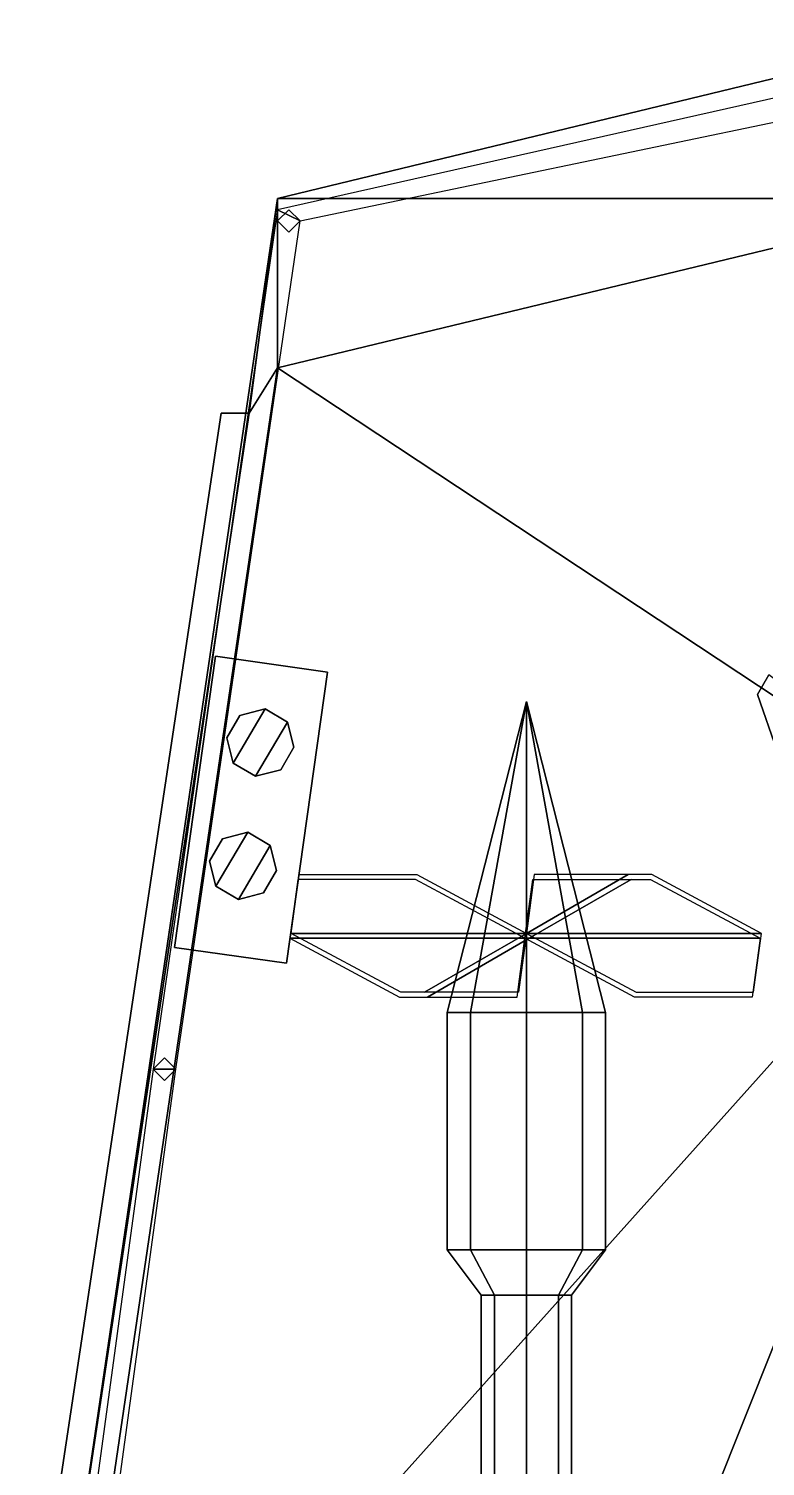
# Model space of a CAD drawing. Header units: millimetres. Extents: x -2.1 to 3, y -13.1 to 18.3.
# Drawn here: x -1.68 to -0.378, y 10.488 to 13.03 of the extents above; entities that cross this region are included whole.
import ezdxf

# ---------------------------------------------------------------- set-up
doc = ezdxf.new("R2010")
doc.units = ezdxf.units.MM
for name, color, linetype in [('h2', 6, 'Continuous'), ('prop', 1, 'Continuous'), ('railings', 6, 'Continuous')]:
    doc.layers.add(name, color=color, linetype=linetype)

msp = doc.modelspace()

# ---------------------------------------------------------------- linework, layer by layer
for points in [[(0, 12.73, -0.02), (-1.24, 12.43, -0.02), (-1.24, 12.73, 1.02), (0, 13.03, 1.02)], [(0, 13.03, 1.02), (-1.24, 12.73, 1.02), (1.24, 12.73, 1.02), (0, 13.03, 1.02)], [(-1.24, 12.73, 1.02), (-1.63, 10.09, 1.02), (1.63, 10.09, 1.02), (1.24, 12.73, 1.02)], [(-1.24, 12.73, 1.02), (-1.29, 12.35, 1), (-1.63, 10.09, 1.02), (-1.24, 12.73, 1.02)], [(-1.24, 12.43, -0.02), (-1.29, 12.35, 0.82), (-1.29, 12.35, 1), (-1.24, 12.73, 1.02)], [(-1.24, 12.43, -0.02), (0, 12.73, -0.02), (0, 11.61, -0.25)], [(-1.24, 12.43, -0.02), (-1.63, 9.79, -0.02), (-1.63, 10.09, 0.82), (-1.29, 12.35, 0.82)], [(-1.24, 12.43, -0.02), (0, 11.61, -0.25), (-1.63, 9.79, -0.02)], [(-1.29, 12.35, 1), (-1.63, 10.09, 1), (-1.63, 10.09, 1.02), (-1.29, 12.35, 1)], [(-1.35, 11.92, 1.02), (-1.4224, 11.4051, 1.02), (-1.4224, 11.4051, 1.06), (-1.35, 11.92, 1.06)], [(-1.35, 11.92, 1.06), (-1.4224, 11.4051, 1.06), (-1.2243, 11.3772, 1.06), (-1.1519, 11.8922, 1.06)], [(-1.1519, 11.8922, 1.06), (-1.1519, 11.8922, 1.02), (-1.35, 11.92, 1.02), (-1.35, 11.92, 1.06)], [(-1.2243, 11.3772, 1.06), (-1.2243, 11.3772, 1.02), (-1.1519, 11.8922, 1.02), (-1.1519, 11.8922, 1.06)], [(-0.3568, 11.7521, 1.04), (-0.2338, 11.785, 1.04), (-0.3711, 11.8873, 1.04), (-0.3911, 11.8527, 1.04)], [(-0.3911, 11.8527, 1.04), (-0.3711, 11.8873, 1.04), (-0.3711, 11.8873, 1.02), (-0.3911, 11.8527, 1.02)], [(-0.3911, 11.8527, 1.02), (-0.3568, 11.7521, 1.02), (-0.3568, 11.7521, 1.04), (-0.3911, 11.8527, 1.04)], [(-1.3066, 11.8154, 1.18), (-1.3299, 11.7758, 1.18), (-1.3184, 11.7313, 1.18), (-1.2621, 11.8269, 1.18)], [(-1.2621, 11.8269, 1.18), (-1.3184, 11.7313, 1.18), (-1.2788, 11.708, 1.18), (-1.2225, 11.8036, 1.18)], [(-1.2621, 11.8269, 1.06), (-1.3066, 11.8154, 1.06), (-1.3066, 11.8154, 1.18), (-1.2621, 11.8269, 1.18)], [(-1.2225, 11.8036, 1.06), (-1.2621, 11.8269, 1.06), (-1.2621, 11.8269, 1.18), (-1.2225, 11.8036, 1.18)], [(-1.3066, 11.8154, 1.06), (-1.3299, 11.7758, 1.06), (-1.3299, 11.7758, 1.18), (-1.3066, 11.8154, 1.18)], [(-1.2225, 11.8036, 1.18), (-1.2788, 11.708, 1.18), (-1.2343, 11.7195, 1.18), (-1.211, 11.7591, 1.18)], [(-1.211, 11.7591, 1.06), (-1.2225, 11.8036, 1.06), (-1.2225, 11.8036, 1.18), (-1.211, 11.7591, 1.18)], [(-1.3299, 11.7758, 1.06), (-1.3184, 11.7313, 1.06), (-1.3184, 11.7313, 1.18), (-1.3299, 11.7758, 1.18)], [(-1.2343, 11.7195, 1.06), (-1.211, 11.7591, 1.06), (-1.211, 11.7591, 1.18), (-1.2343, 11.7195, 1.18)], [(-1.3184, 11.7313, 1.06), (-1.2788, 11.708, 1.06), (-1.2788, 11.708, 1.18), (-1.3184, 11.7313, 1.18)], [(-1.2788, 11.708, 1.06), (-1.2343, 11.7195, 1.06), (-1.2343, 11.7195, 1.18), (-1.2788, 11.708, 1.18)], [(0, 11.61, -0.25), (-0.83, 9.53, -0.86), (-1.63, 9.79, -0.02)], [(-1.3372, 11.5975, 1.18), (-1.3605, 11.5579, 1.18), (-1.349, 11.5135, 1.18), (-1.2927, 11.609, 1.18)], [(-1.3372, 11.5975, 1.06), (-1.3605, 11.5579, 1.06), (-1.3605, 11.5579, 1.18), (-1.3372, 11.5975, 1.18)], [(-1.2927, 11.609, 1.18), (-1.349, 11.5135, 1.18), (-1.3094, 11.4902, 1.18), (-1.2532, 11.5857, 1.18)], [(-1.2927, 11.609, 1.06), (-1.3372, 11.5975, 1.06), (-1.3372, 11.5975, 1.18), (-1.2927, 11.609, 1.18)], [(-1.2532, 11.5857, 1.06), (-1.2927, 11.609, 1.06), (-1.2927, 11.609, 1.18), (-1.2532, 11.5857, 1.18)], [(0, 11.61, -0.25), (0, 9.83, -0.86), (-0.83, 9.53, -0.86)], [(-1.2532, 11.5857, 1.18), (-1.3094, 11.4902, 1.18), (-1.265, 11.5017, 1.18), (-1.2417, 11.5412, 1.18)], [(-1.2417, 11.5412, 1.06), (-1.2532, 11.5857, 1.06), (-1.2532, 11.5857, 1.18), (-1.2417, 11.5412, 1.18)], [(-1.3605, 11.5579, 1.06), (-1.349, 11.5135, 1.06), (-1.349, 11.5135, 1.18), (-1.3605, 11.5579, 1.18)], [(-1.265, 11.5017, 1.06), (-1.2417, 11.5412, 1.06), (-1.2417, 11.5412, 1.18), (-1.265, 11.5017, 1.18)], [(-1.349, 11.5135, 1.06), (-1.3094, 11.4902, 1.06), (-1.3094, 11.4902, 1.18), (-1.349, 11.5135, 1.18)], [(-1.3094, 11.4902, 1.06), (-1.265, 11.5017, 1.06), (-1.265, 11.5017, 1.18), (-1.3094, 11.4902, 1.18)], [(-1.4224, 11.4051, 1.06), (-1.4224, 11.4051, 1.02), (-1.2243, 11.3772, 1.02), (-1.2243, 11.3772, 1.06)], [(-0.899, 11.29, -0.771), (-0.94, 11.29, -0.87), (-0.94, 10.87, -0.87), (-0.899, 10.87, -0.771)], [(-0.94, 11.29, -0.87), (-0.899, 11.29, -0.969), (-0.899, 10.87, -0.969), (-0.94, 10.87, -0.87)], [(-0.8, 11.29, -0.73), (-0.899, 11.29, -0.771), (-0.899, 10.87, -0.771), (-0.8, 10.87, -0.73)], [(-0.899, 11.29, -0.969), (-0.8, 11.29, -1.01), (-0.8, 10.87, -1.01), (-0.899, 10.87, -0.969)], [(-0.701, 11.29, -0.771), (-0.8, 11.29, -0.73), (-0.8, 10.87, -0.73), (-0.701, 10.87, -0.771)], [(-0.8, 11.29, -1.01), (-0.701, 11.29, -0.969), (-0.701, 10.87, -0.969), (-0.8, 10.87, -1.01)], [(-0.66, 11.29, -0.87), (-0.701, 11.29, -0.771), (-0.701, 10.87, -0.771), (-0.66, 10.87, -0.87)], [(-0.701, 11.29, -0.969), (-0.66, 11.29, -0.87), (-0.66, 10.87, -0.87), (-0.701, 10.87, -0.969)], [(-0.8, 11.25, -0.02), (-0.8, 10.57, -0.02), (-0.8, 10.87, -0.73), (-0.8, 11.25, -0.73)], [(-0.8, 11.25, -0.73), (-0.8, 10.87, -0.73), (-0.8, 10.57, -0.02), (-0.8, 11.25, -0.02)], [(-0.8, 11.25, -0.73), (-0.8, 10.87, -0.73), (-0.8, 10.57, -0.02), (-0.8, 11.25, -0.02)], [(-0.8, 11.25, -0.02), (-0.8, 10.57, -0.02), (-0.8, 10.87, -0.73), (-0.8, 11.25, -0.73)], [(-0.8566, 10.79, -0.9266), (-0.88, 10.79, -0.87), (-0.94, 10.87, -0.87), (-0.899, 10.87, -0.969)], [(-0.88, 10.79, -0.87), (-0.8566, 10.79, -0.8134), (-0.899, 10.87, -0.771), (-0.94, 10.87, -0.87)], [(-0.8, 10.79, -0.95), (-0.8566, 10.79, -0.9266), (-0.899, 10.87, -0.969), (-0.8, 10.87, -1.01)], [(-0.8566, 10.79, -0.8134), (-0.8, 10.79, -0.79), (-0.8, 10.87, -0.73), (-0.899, 10.87, -0.771)], [(-0.7434, 10.79, -0.9266), (-0.8, 10.79, -0.95), (-0.8, 10.87, -1.01), (-0.701, 10.87, -0.969)], [(-0.8, 10.79, -0.79), (-0.7434, 10.79, -0.8134), (-0.701, 10.87, -0.771), (-0.8, 10.87, -0.73)], [(-0.72, 10.79, -0.87), (-0.7434, 10.79, -0.9266), (-0.701, 10.87, -0.969), (-0.66, 10.87, -0.87)], [(-0.7434, 10.79, -0.8134), (-0.72, 10.79, -0.87), (-0.66, 10.87, -0.87), (-0.701, 10.87, -0.771)], [(-0.8566, 10.79, -0.8134), (-0.88, 10.79, -0.87), (-0.88, 8.1, -0.83), (-0.8566, 8.1, -0.7734)], [(-0.88, 10.79, -0.87), (-0.8566, 10.79, -0.9266), (-0.8566, 8.1, -0.8866), (-0.88, 8.1, -0.83)], [(-0.8, 10.79, -0.79), (-0.8566, 10.79, -0.8134), (-0.8566, 8.1, -0.7734), (-0.8, 8.1, -0.75)], [(-0.8566, 10.79, -0.9266), (-0.8, 10.79, -0.95), (-0.8, 8.1, -0.91), (-0.8566, 8.1, -0.8866)], [(-0.7434, 10.79, -0.8134), (-0.8, 10.79, -0.79), (-0.8, 8.1, -0.75), (-0.7434, 8.1, -0.7734)], [(-0.8, 10.79, -0.95), (-0.7434, 10.79, -0.9266), (-0.7434, 8.1, -0.8866), (-0.8, 8.1, -0.91)], [(-0.72, 10.79, -0.87), (-0.7434, 10.79, -0.8134), (-0.7434, 8.1, -0.7734), (-0.72, 8.1, -0.83)], [(-0.7434, 10.79, -0.9266), (-0.72, 10.79, -0.87), (-0.72, 8.1, -0.83), (-0.7434, 8.1, -0.8866)]]:
    msp.add_3dface(points)
at = {"layer": 'h2'}
for points in [[(-1.68, 10.09, 1), (-1.68, 10.09, 0.82), (-1.34, 12.35, 0.82), (-1.34, 12.35, 1)], [(-1.34, 12.35, 0.82), (-1.68, 10.09, 0.82), (-1.63, 10.09, 0.82), (-1.29, 12.35, 0.82)], [(-1.29, 12.35, 1), (-1.63, 10.09, 1), (-1.68, 10.09, 1), (-1.34, 12.35, 1)], [(-1.34, 12.35, 1), (-1.34, 12.35, 0.82), (-1.29, 12.35, 0.82), (-1.29, 12.35, 1)]]:
    msp.add_3dface(points, dxfattribs=at)
at = {"layer": 'prop'}
for points in [[(-0.94, 11.29, -0.87), (-0.899, 11.29, -0.771), (-0.8, 11.84, -0.87)], [(-0.899, 11.29, -0.969), (-0.94, 11.29, -0.87), (-0.8, 11.84, -0.87)], [(-0.8, 11.29, -1.01), (-0.899, 11.29, -0.969), (-0.8, 11.84, -0.87)], [(-0.899, 11.29, -0.771), (-0.8, 11.29, -0.73), (-0.8, 11.84, -0.87)], [(-0.701, 11.29, -0.969), (-0.8, 11.29, -1.01), (-0.8, 11.84, -0.87)], [(-0.8, 11.29, -0.73), (-0.701, 11.29, -0.771), (-0.8, 11.84, -0.87)], [(-0.701, 11.29, -0.771), (-0.66, 11.29, -0.87), (-0.8, 11.84, -0.87)], [(-0.66, 11.29, -0.87), (-0.701, 11.29, -0.969), (-0.8, 11.84, -0.87)], [(-1.2182, 11.4213, -1.1057), (-0.8025, 11.4213, -0.8657), (-0.9964, 11.5253, -0.7698), (-1.2043, 11.5253, -0.8898)], [(-1.2018, 11.5339, -0.8941), (-0.9939, 11.5339, -0.7741), (-0.8, 11.43, -0.87), (-1.2157, 11.43, -1.11)], [(-0.3868, 11.4213, -1.1143), (-0.8025, 11.4213, -0.8743), (-0.7886, 11.5253, -1.0902), (-0.5807, 11.5253, -1.2102)], [(-0.62, 11.5339, -0.51), (-0.62, 11.5339, -0.75), (-0.8, 11.43, -0.87), (-0.8, 11.43, -0.39)], [(-0.5782, 11.5339, -1.2059), (-0.7861, 11.5339, -1.0859), (-0.8, 11.43, -0.87), (-0.3843, 11.43, -1.11)], [(-0.795, 11.4213, -0.39), (-0.795, 11.4213, -0.87), (-0.615, 11.5253, -0.75), (-0.615, 11.5253, -0.51)], [(-1.0243, 11.3174, -1.2016), (-0.8164, 11.3174, -1.0816), (-0.8025, 11.4213, -0.8657), (-1.2182, 11.4213, -1.1057)], [(-1.2157, 11.43, -1.11), (-0.8, 11.43, -0.87), (-0.8139, 11.3261, -1.0859), (-1.0218, 11.3261, -1.2059)], [(-0.8, 11.43, -0.39), (-0.8, 11.43, -0.87), (-0.98, 11.3261, -0.75), (-0.98, 11.3261, -0.51)], [(-0.975, 11.3174, -0.51), (-0.975, 11.3174, -0.75), (-0.795, 11.4213, -0.87), (-0.795, 11.4213, -0.39)], [(-0.4007, 11.3174, -0.8984), (-0.6086, 11.3174, -0.7784), (-0.8025, 11.4213, -0.8743), (-0.3868, 11.4213, -1.1143)], [(-0.3843, 11.43, -1.11), (-0.8, 11.43, -0.87), (-0.6061, 11.3261, -0.7741), (-0.3982, 11.3261, -0.8941)]]:
    msp.add_3dface(points, dxfattribs=at)
at = {"layer": 'railings'}
for points in [[(-0.04, 12.98, 1.86), (-1.24, 12.71, 1.86), (-1.2, 12.69, 1.86), (0, 12.94, 1.86)], [(-0.04, 12.98, 1.47), (-1.24, 12.71, 1.47), (-1.2, 12.69, 1.47), (0, 12.94, 1.47)], [(-1.24, 12.71, 1.86), (-1.46, 11.19, 1.86), (-1.42, 11.19, 1.86), (-1.2, 12.69, 1.86)], [(-1.24, 12.71, 1.47), (-1.46, 11.19, 1.47), (-1.42, 11.19, 1.47), (-1.2, 12.69, 1.47)], [(-1.22, 12.71, 1.02), (-1.24, 12.69, 1.02), (-1.24, 12.69, 1.86), (-1.22, 12.71, 1.86)], [(-1.24, 12.69, 1.02), (-1.22, 12.67, 1.02), (-1.22, 12.67, 1.86), (-1.24, 12.69, 1.86)], [(-1.2, 12.69, 1.02), (-1.22, 12.71, 1.02), (-1.22, 12.71, 1.86), (-1.2, 12.69, 1.86)], [(-1.22, 12.67, 1.02), (-1.2, 12.69, 1.02), (-1.2, 12.69, 1.86), (-1.22, 12.67, 1.86)], [(-1.46, 11.19, 1.86), (-1.61, 10.09, 1.86), (-1.57, 10.09, 1.86), (-1.42, 11.19, 1.86)], [(-1.46, 11.19, 1.47), (-1.61, 10.09, 1.47), (-1.57, 10.09, 1.47), (-1.42, 11.19, 1.47)], [(-1.44, 11.21, 1.02), (-1.46, 11.19, 1.02), (-1.46, 11.19, 1.86), (-1.44, 11.21, 1.86)], [(-1.46, 11.19, 1.02), (-1.44, 11.17, 1.02), (-1.44, 11.17, 1.86), (-1.46, 11.19, 1.86)], [(-1.42, 11.19, 1.02), (-1.44, 11.21, 1.02), (-1.44, 11.21, 1.86), (-1.42, 11.19, 1.86)], [(-1.44, 11.17, 1.02), (-1.42, 11.19, 1.02), (-1.42, 11.19, 1.86), (-1.44, 11.17, 1.86)]]:
    msp.add_3dface(points, dxfattribs=at)

doc.saveas('drawing.dxf')
